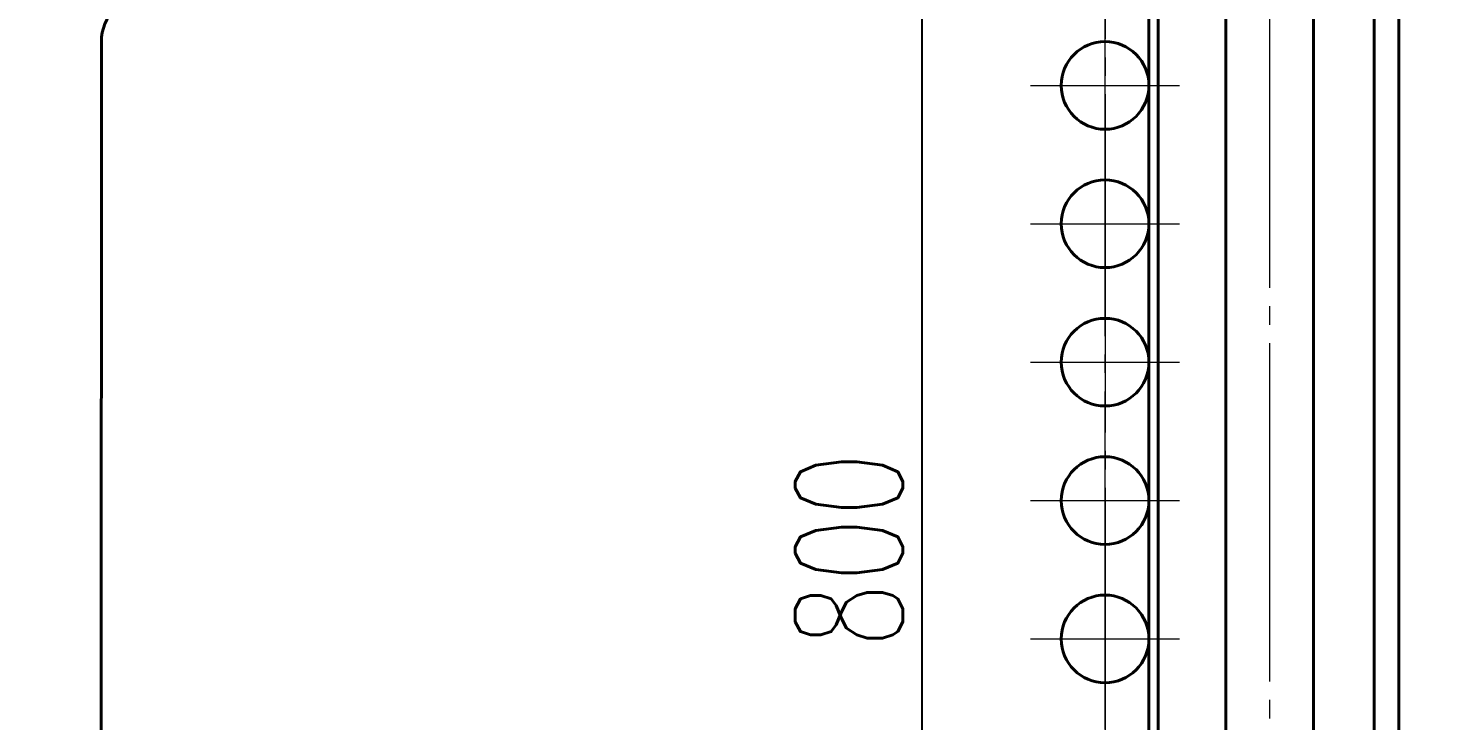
# Model space of a CAD drawing. Header units: millimetres. Extents: x 1794 to 2214, y -1115 to -518.
# Drawn here: x 1916.55 to 1962.43, y -738.13 to -715.6 of the extents above; entities that cross this region are included whole.
import ezdxf

# ---------------------------------------------------------------- set-up
doc = ezdxf.new("R2010")
doc.units = ezdxf.units.MM
doc.linetypes.add('JIS_08_11', pattern=[12.8, 11, -0.6, 0.6, -0.6])
for name, color, linetype, lineweight in [('中心线', 4, 'JIS_08_11', 20), ('外壳线', 1, 'Continuous', 40), ('尺寸线', 2, 'Continuous', 20)]:
    doc.layers.add(name, color=color, linetype=linetype, lineweight=lineweight)
doc.styles.get("Standard").update_dxf_attribs({"font": 'romans.shx', "width": 0.707, "height": 3.5, "bigfont": 'hzfs.shx'})
doc.dimstyles.new('ISO-25', dxfattribs={"dimtxt": 3.5, "dimasz": 2.5, "dimexe": 1.25, "dimexo": 0.625, "dimtad": 1, "dimtxsty": 'Standard', "dimcen": 2.5, "dimadec": 0, "dimazin": 0, "dimtfac": 1, "dimtmove": 0, "dimatfit": 0, "dimfxl": 1, "dimarcsym": 0})

# ---------------------------------------------------------------- blocks, each defined once
blk = doc.blocks.new('*D155')
at = {"layer": 'DEFPOINTS', "color": 0}
for p in [(1963.495, -630.547), (2003.545, -630.547), (1916.547, -774.343)]:
    blk.add_point(p, dxfattribs=at)
at = {"layer": '尺寸线', "color": 0, "lineweight": -2}
for p, q in [((1964.12, -630.547), (2004.795, -630.547)), ((2003.545, -771.843), (2003.545, -633.047)), ((1917.172, -774.343), (2004.795, -774.343))]:
    blk.add_line(p, q, dxfattribs=at)
at = {"layer": '尺寸线', "color": 0}
for points in [[(2003.128, -633.047), (2003.962, -633.047), (2003.545, -630.547)], [(2003.128, -771.843), (2003.962, -771.843), (2003.545, -774.343)]]:
    blk.add_solid(points, dxfattribs=at)
at = {"layer": '尺寸线', "color": 0, "insert": (2001.17, -697.02), "char_height": 3.5, "attachment_point": 5, "rotation": 90}
blk.add_mtext('2892', dxfattribs=at)
blk = doc.blocks.new('*D164')
at = {"layer": 'DEFPOINTS', "color": 0}
for p in [(1939.047, -712.468), (1945.603, -712.468), (1916.547, -752.678)]:
    blk.add_point(p, dxfattribs=at)
at = {"layer": '尺寸线', "color": 0, "lineweight": -2}
for p, q in [((1939.672, -712.468), (1946.853, -712.468)), ((1945.603, -750.178), (1945.603, -714.968)), ((1917.172, -752.678), (1946.853, -752.678))]:
    blk.add_line(p, q, dxfattribs=at)
at = {"layer": '尺寸线', "color": 0}
for points in [[(1945.186, -714.968), (1946.02, -714.968), (1945.603, -712.468)], [(1945.186, -750.178), (1946.02, -750.178), (1945.603, -752.678)]]:
    blk.add_solid(points, dxfattribs=at)
at = {"layer": '尺寸线', "color": 0, "insert": (1943.228, -732.573), "char_height": 3.5, "attachment_point": 5, "rotation": 90}
blk.add_mtext('800', dxfattribs=at)
blk = doc.blocks.new('*D162')
at = {"layer": 'DEFPOINTS', "color": 0}
for p in [(1916.547, -537.449), (1899.047, -783.936), (2011.519, -783.936)]:
    blk.add_point(p, dxfattribs=at)
at = {"layer": '尺寸线', "color": 0, "lineweight": -2}
for p, q in [((1917.172, -537.449), (2012.769, -537.449)), ((2011.519, -539.949), (2011.519, -781.436)), ((1899.672, -783.936), (2012.769, -783.936))]:
    blk.add_line(p, q, dxfattribs=at)
at = {"layer": '尺寸线', "color": 0}
for points in [[(2011.102, -539.949), (2011.935, -539.949), (2011.519, -537.449)], [(2011.102, -781.436), (2011.935, -781.436), (2011.519, -783.936)]]:
    blk.add_solid(points, dxfattribs=at)
at = {"layer": '尺寸线', "color": 0, "insert": (2009.144, -660.693), "char_height": 3.5, "attachment_point": 5, "rotation": 90}
blk.add_mtext('~4900', dxfattribs=at)

msp = doc.modelspace()

# ---------------------------------------------------------------- linework, layer by layer
at = {"layer": '中心线'}
for p, q in [((1956.897, -649.048), (1956.896, -745.839)), ((1951.547, -751.215), (1951.547, -655.725)), ((1951.547, -679.353), (1951.547, -750.64)), ((1949.122, -717.465), (1953.971, -717.465)), ((1949.122, -717.465), (1953.971, -717.465)), ((1949.122, -717.465), (1953.971, -717.465)), ((1949.122, -717.465), (1953.971, -717.465)), ((1949.122, -717.465), (1953.971, -717.465)), ((1949.122, -717.465), (1953.971, -717.465)), ((1949.122, -717.465), (1953.971, -717.465)), ((1949.122, -717.465), (1953.971, -717.465)), ((1949.122, -717.465), (1953.971, -717.465)), ((1949.122, -717.465), (1953.971, -717.465)), ((1949.122, -717.465), (1953.971, -717.465)), ((1949.122, -717.465), (1953.971, -717.465)), ((1949.122, -717.465), (1953.971, -717.465)), ((1949.122, -717.465), (1953.971, -717.465)), ((1949.122, -717.465), (1953.971, -717.465)), ((1949.122, -717.465), (1953.971, -717.465)), ((1949.122, -717.465), (1953.971, -717.465)), ((1949.122, -717.465), (1953.971, -717.465)), ((1949.122, -717.465), (1953.971, -717.465)), ((1949.122, -717.465), (1953.971, -717.465)), ((1949.122, -717.465), (1953.971, -717.465)), ((1949.122, -717.465), (1953.971, -717.465)), ((1949.122, -717.465), (1953.971, -717.465)), ((1949.122, -717.465), (1953.971, -717.465)), ((1949.122, -717.465), (1953.971, -717.465)), ((1949.122, -717.465), (1953.971, -717.465)), ((1949.122, -717.465), (1953.971, -717.465)), ((1949.122, -717.465), (1953.971, -717.465)), ((1949.122, -717.465), (1953.971, -717.465)), ((1949.122, -717.465), (1953.971, -717.465)), ((1949.122, -717.465), (1953.971, -717.465)), ((1949.122, -717.465), (1953.971, -717.465)), ((1949.122, -717.465), (1953.971, -717.465)), ((1949.122, -717.465), (1953.971, -717.465)), ((1949.122, -717.465), (1953.971, -717.465)), ((1949.122, -717.465), (1953.971, -717.465)), ((1949.122, -717.465), (1953.971, -717.465)), ((1949.122, -717.465), (1953.971, -717.465)), ((1949.122, -717.465), (1953.971, -717.465)), ((1949.122, -717.465), (1953.971, -717.465)), ((1949.122, -717.465), (1953.971, -717.465)), ((1949.122, -717.465), (1953.971, -717.465)), ((1949.122, -717.465), (1953.971, -717.465)), ((1949.122, -717.465), (1953.971, -717.465)), ((1949.122, -717.465), (1953.971, -717.465)), ((1949.122, -717.465), (1953.971, -717.465)), ((1949.122, -717.465), (1953.971, -717.465)), ((1949.122, -717.465), (1953.971, -717.465)), ((1949.122, -717.465), (1953.971, -717.465)), ((1949.122, -717.465), (1953.971, -717.465)), ((1949.122, -717.465), (1953.971, -717.465)), ((1949.122, -717.465), (1953.971, -717.465)), ((1949.122, -717.465), (1953.971, -717.465)), ((1949.122, -717.465), (1953.971, -717.465)), ((1949.122, -717.465), (1953.971, -717.465)), ((1949.122, -717.465), (1953.971, -717.465)), ((1949.122, -717.465), (1953.971, -717.465)), ((1949.122, -717.465), (1953.971, -717.465)), ((1949.122, -717.465), (1953.971, -717.465)), ((1949.122, -717.465), (1953.971, -717.465)), ((1949.122, -717.465), (1953.971, -717.465)), ((1949.122, -717.465), (1953.971, -717.465)), ((1949.122, -717.465), (1953.971, -717.465)), ((1949.122, -717.465), (1953.971, -717.465)), ((1949.122, -717.465), (1953.971, -717.465)), ((1949.122, -717.465), (1953.971, -717.465)), ((1949.122, -717.465), (1953.971, -717.465)), ((1949.122, -717.465), (1953.971, -717.465)), ((1949.122, -717.465), (1953.971, -717.465)), ((1949.122, -717.465), (1953.971, -717.465)), ((1949.122, -717.465), (1953.971, -717.465)), ((1949.122, -717.465), (1953.971, -717.465)), ((1949.122, -717.465), (1953.971, -717.465)), ((1949.122, -717.465), (1953.971, -717.465)), ((1949.122, -717.465), (1953.971, -717.465)), ((1949.122, -717.465), (1953.971, -717.465)), ((1949.122, -717.465), (1953.971, -717.465)), ((1949.122, -717.465), (1953.971, -717.465)), ((1949.122, -717.465), (1953.971, -717.465)), ((1949.122, -717.465), (1953.971, -717.465)), ((1949.122, -717.465), (1953.971, -717.465)), ((1949.122, -717.465), (1953.971, -717.465)), ((1949.122, -717.465), (1953.971, -717.465)), ((1949.122, -717.465), (1953.971, -717.465)), ((1949.122, -717.465), (1953.971, -717.465)), ((1949.122, -717.465), (1953.971, -717.465)), ((1949.122, -717.465), (1953.971, -717.465)), ((1949.122, -717.465), (1953.971, -717.465)), ((1949.122, -717.465), (1953.971, -717.465)), ((1949.122, -717.465), (1953.971, -717.465)), ((1949.122, -717.465), (1953.971, -717.465)), ((1949.122, -717.465), (1953.971, -717.465)), ((1949.122, -717.465), (1953.971, -717.465)), ((1949.122, -717.465), (1953.971, -717.465)), ((1949.122, -717.465), (1953.971, -717.465)), ((1949.122, -717.465), (1953.971, -717.465)), ((1949.122, -717.465), (1953.971, -717.465)), ((1949.122, -717.465), (1953.971, -717.465)), ((1949.122, -717.465), (1953.971, -717.465)), ((1949.122, -717.465), (1953.971, -717.465)), ((1949.122, -721.965), (1953.971, -721.965)), ((1949.122, -721.965), (1953.971, -721.965)), ((1949.122, -721.965), (1953.971, -721.965)), ((1949.122, -721.965), (1953.971, -721.965)), ((1949.122, -721.965), (1953.971, -721.965)), ((1949.122, -721.965), (1953.971, -721.965)), ((1949.122, -721.965), (1953.971, -721.965)), ((1949.122, -721.965), (1953.971, -721.965)), ((1949.122, -721.965), (1953.971, -721.965)), ((1949.122, -721.965), (1953.971, -721.965)), ((1949.122, -721.965), (1953.971, -721.965)), ((1949.122, -721.965), (1953.971, -721.965)), ((1949.122, -721.965), (1953.971, -721.965)), ((1949.122, -721.965), (1953.971, -721.965)), ((1949.122, -721.965), (1953.971, -721.965)), ((1949.122, -721.965), (1953.971, -721.965)), ((1949.122, -721.965), (1953.971, -721.965)), ((1949.122, -721.965), (1953.971, -721.965)), ((1949.122, -721.965), (1953.971, -721.965)), ((1949.122, -721.965), (1953.971, -721.965)), ((1949.122, -721.965), (1953.971, -721.965)), ((1949.122, -721.965), (1953.971, -721.965)), ((1949.122, -721.965), (1953.971, -721.965)), ((1949.122, -721.965), (1953.971, -721.965)), ((1949.122, -721.965), (1953.971, -721.965)), ((1949.122, -721.965), (1953.971, -721.965)), ((1949.122, -721.965), (1953.971, -721.965)), ((1949.122, -721.965), (1953.971, -721.965)), ((1949.122, -721.965), (1953.971, -721.965)), ((1949.122, -721.965), (1953.971, -721.965)), ((1949.122, -721.965), (1953.971, -721.965)), ((1949.122, -721.965), (1953.971, -721.965)), ((1949.122, -721.965), (1953.971, -721.965)), ((1949.122, -721.965), (1953.971, -721.965)), ((1949.122, -721.965), (1953.971, -721.965)), ((1949.122, -721.965), (1953.971, -721.965)), ((1949.122, -721.965), (1953.971, -721.965)), ((1949.122, -721.965), (1953.971, -721.965)), ((1949.122, -721.965), (1953.971, -721.965)), ((1949.122, -721.965), (1953.971, -721.965)), ((1949.122, -721.965), (1953.971, -721.965)), ((1949.122, -721.965), (1953.971, -721.965)), ((1949.122, -721.965), (1953.971, -721.965)), ((1949.122, -721.965), (1953.971, -721.965)), ((1949.122, -721.965), (1953.971, -721.965)), ((1949.122, -721.965), (1953.971, -721.965)), ((1949.122, -721.965), (1953.971, -721.965)), ((1949.122, -721.965), (1953.971, -721.965)), ((1949.122, -721.965), (1953.971, -721.965)), ((1949.122, -721.965), (1953.971, -721.965)), ((1949.122, -721.965), (1953.971, -721.965)), ((1949.122, -721.965), (1953.971, -721.965)), ((1949.122, -721.965), (1953.971, -721.965)), ((1949.122, -721.965), (1953.971, -721.965)), ((1949.122, -721.965), (1953.971, -721.965)), ((1949.122, -721.965), (1953.971, -721.965)), ((1949.122, -721.965), (1953.971, -721.965)), ((1949.122, -721.965), (1953.971, -721.965)), ((1949.122, -721.965), (1953.971, -721.965)), ((1949.122, -721.965), (1953.971, -721.965)), ((1949.122, -721.965), (1953.971, -721.965)), ((1949.122, -721.965), (1953.971, -721.965)), ((1949.122, -721.965), (1953.971, -721.965)), ((1949.122, -721.965), (1953.971, -721.965)), ((1949.122, -721.965), (1953.971, -721.965)), ((1949.122, -721.965), (1953.971, -721.965)), ((1949.122, -721.965), (1953.971, -721.965)), ((1949.122, -721.965), (1953.971, -721.965)), ((1949.122, -721.965), (1953.971, -721.965)), ((1949.122, -721.965), (1953.971, -721.965)), ((1949.122, -721.965), (1953.971, -721.965)), ((1949.122, -721.965), (1953.971, -721.965)), ((1949.122, -721.965), (1953.971, -721.965)), ((1949.122, -721.965), (1953.971, -721.965)), ((1949.122, -721.965), (1953.971, -721.965)), ((1949.122, -721.965), (1953.971, -721.965)), ((1949.122, -721.965), (1953.971, -721.965)), ((1949.122, -721.965), (1953.971, -721.965)), ((1949.122, -721.965), (1953.971, -721.965)), ((1949.122, -721.965), (1953.971, -721.965)), ((1949.122, -721.965), (1953.971, -721.965)), ((1949.122, -721.965), (1953.971, -721.965)), ((1949.122, -721.965), (1953.971, -721.965)), ((1949.122, -721.965), (1953.971, -721.965)), ((1949.122, -721.965), (1953.971, -721.965)), ((1949.122, -721.965), (1953.971, -721.965)), ((1949.122, -721.965), (1953.971, -721.965)), ((1949.122, -721.965), (1953.971, -721.965)), ((1949.122, -721.965), (1953.971, -721.965)), ((1949.122, -721.965), (1953.971, -721.965)), ((1949.122, -721.965), (1953.971, -721.965)), ((1949.122, -721.965), (1953.971, -721.965)), ((1949.122, -721.965), (1953.971, -721.965)), ((1949.122, -721.965), (1953.971, -721.965)), ((1949.122, -721.965), (1953.971, -721.965)), ((1949.122, -721.965), (1953.971, -721.965)), ((1949.122, -721.965), (1953.971, -721.965)), ((1949.122, -721.965), (1953.971, -721.965)), ((1949.122, -721.965), (1953.971, -721.965)), ((1949.122, -721.965), (1953.971, -721.965)), ((1949.122, -726.465), (1953.971, -726.465)), ((1949.122, -726.465), (1953.971, -726.465)), ((1949.122, -726.465), (1953.971, -726.465)), ((1949.122, -726.465), (1953.971, -726.465)), ((1949.122, -726.465), (1953.971, -726.465)), ((1949.122, -726.465), (1953.971, -726.465)), ((1949.122, -726.465), (1953.971, -726.465)), ((1949.122, -726.465), (1953.971, -726.465)), ((1949.122, -726.465), (1953.971, -726.465)), ((1949.122, -726.465), (1953.971, -726.465)), ((1949.122, -726.465), (1953.971, -726.465)), ((1949.122, -726.465), (1953.971, -726.465)), ((1949.122, -726.465), (1953.971, -726.465)), ((1949.122, -726.465), (1953.971, -726.465)), ((1949.122, -726.465), (1953.971, -726.465)), ((1949.122, -726.465), (1953.971, -726.465)), ((1949.122, -726.465), (1953.971, -726.465)), ((1949.122, -726.465), (1953.971, -726.465)), ((1949.122, -726.465), (1953.971, -726.465)), ((1949.122, -726.465), (1953.971, -726.465)), ((1949.122, -726.465), (1953.971, -726.465)), ((1949.122, -726.465), (1953.971, -726.465)), ((1949.122, -726.465), (1953.971, -726.465)), ((1949.122, -726.465), (1953.971, -726.465)), ((1949.122, -726.465), (1953.971, -726.465)), ((1949.122, -726.465), (1953.971, -726.465)), ((1949.122, -726.465), (1953.971, -726.465)), ((1949.122, -726.465), (1953.971, -726.465)), ((1949.122, -726.465), (1953.971, -726.465)), ((1949.122, -726.465), (1953.971, -726.465)), ((1949.122, -726.465), (1953.971, -726.465)), ((1949.122, -726.465), (1953.971, -726.465)), ((1949.122, -726.465), (1953.971, -726.465)), ((1949.122, -726.465), (1953.971, -726.465)), ((1949.122, -726.465), (1953.971, -726.465)), ((1949.122, -726.465), (1953.971, -726.465)), ((1949.122, -726.465), (1953.971, -726.465)), ((1949.122, -726.465), (1953.971, -726.465)), ((1949.122, -726.465), (1953.971, -726.465)), ((1949.122, -726.465), (1953.971, -726.465)), ((1949.122, -726.465), (1953.971, -726.465)), ((1949.122, -726.465), (1953.971, -726.465)), ((1949.122, -726.465), (1953.971, -726.465)), ((1949.122, -726.465), (1953.971, -726.465)), ((1949.122, -726.465), (1953.971, -726.465)), ((1949.122, -726.465), (1953.971, -726.465)), ((1949.122, -726.465), (1953.971, -726.465)), ((1949.122, -726.465), (1953.971, -726.465)), ((1949.122, -726.465), (1953.971, -726.465)), ((1949.122, -726.465), (1953.971, -726.465)), ((1949.122, -726.465), (1953.971, -726.465)), ((1949.122, -726.465), (1953.971, -726.465)), ((1949.122, -726.465), (1953.971, -726.465)), ((1949.122, -726.465), (1953.971, -726.465)), ((1949.122, -726.465), (1953.971, -726.465)), ((1949.122, -726.465), (1953.971, -726.465)), ((1949.122, -726.465), (1953.971, -726.465)), ((1949.122, -726.465), (1953.971, -726.465)), ((1949.122, -726.465), (1953.971, -726.465)), ((1949.122, -726.465), (1953.971, -726.465)), ((1949.122, -726.465), (1953.971, -726.465)), ((1949.122, -726.465), (1953.971, -726.465)), ((1949.122, -726.465), (1953.971, -726.465)), ((1949.122, -726.465), (1953.971, -726.465)), ((1949.122, -726.465), (1953.971, -726.465)), ((1949.122, -726.465), (1953.971, -726.465)), ((1949.122, -726.465), (1953.971, -726.465)), ((1949.122, -726.465), (1953.971, -726.465)), ((1949.122, -726.465), (1953.971, -726.465)), ((1949.122, -726.465), (1953.971, -726.465)), ((1949.122, -726.465), (1953.971, -726.465)), ((1949.122, -726.465), (1953.971, -726.465)), ((1949.122, -726.465), (1953.971, -726.465)), ((1949.122, -726.465), (1953.971, -726.465)), ((1949.122, -726.465), (1953.971, -726.465)), ((1949.122, -726.465), (1953.971, -726.465)), ((1949.122, -726.465), (1953.971, -726.465)), ((1949.122, -726.465), (1953.971, -726.465)), ((1949.122, -726.465), (1953.971, -726.465)), ((1949.122, -726.465), (1953.971, -726.465)), ((1949.122, -726.465), (1953.971, -726.465)), ((1949.122, -726.465), (1953.971, -726.465)), ((1949.122, -726.465), (1953.971, -726.465)), ((1949.122, -726.465), (1953.971, -726.465)), ((1949.122, -726.465), (1953.971, -726.465)), ((1949.122, -726.465), (1953.971, -726.465)), ((1949.122, -726.465), (1953.971, -726.465)), ((1949.122, -726.465), (1953.971, -726.465)), ((1949.122, -726.465), (1953.971, -726.465)), ((1949.122, -726.465), (1953.971, -726.465)), ((1949.122, -726.465), (1953.971, -726.465)), ((1949.122, -726.465), (1953.971, -726.465)), ((1949.122, -726.465), (1953.971, -726.465)), ((1949.122, -726.465), (1953.971, -726.465)), ((1949.122, -726.465), (1953.971, -726.465)), ((1949.122, -726.465), (1953.971, -726.465)), ((1949.122, -726.465), (1953.971, -726.465)), ((1949.122, -726.465), (1953.971, -726.465)), ((1949.122, -726.465), (1953.971, -726.465)), ((1949.122, -726.465), (1953.971, -726.465)), ((1949.122, -730.965), (1953.971, -730.965)), ((1949.122, -730.965), (1953.971, -730.965)), ((1949.122, -730.965), (1953.971, -730.965)), ((1949.122, -730.965), (1953.971, -730.965)), ((1949.122, -730.965), (1953.971, -730.965)), ((1949.122, -730.965), (1953.971, -730.965)), ((1949.122, -730.965), (1953.971, -730.965)), ((1949.122, -730.965), (1953.971, -730.965)), ((1949.122, -730.965), (1953.971, -730.965)), ((1949.122, -730.965), (1953.971, -730.965)), ((1949.122, -730.965), (1953.971, -730.965)), ((1949.122, -730.965), (1953.971, -730.965)), ((1949.122, -730.965), (1953.971, -730.965)), ((1949.122, -730.965), (1953.971, -730.965)), ((1949.122, -730.965), (1953.971, -730.965)), ((1949.122, -730.965), (1953.971, -730.965)), ((1949.122, -730.965), (1953.971, -730.965)), ((1949.122, -730.965), (1953.971, -730.965)), ((1949.122, -730.965), (1953.971, -730.965)), ((1949.122, -730.965), (1953.971, -730.965)), ((1949.122, -730.965), (1953.971, -730.965)), ((1949.122, -730.965), (1953.971, -730.965)), ((1949.122, -730.965), (1953.971, -730.965)), ((1949.122, -730.965), (1953.971, -730.965)), ((1949.122, -730.965), (1953.971, -730.965)), ((1949.122, -730.965), (1953.971, -730.965)), ((1949.122, -730.965), (1953.971, -730.965)), ((1949.122, -730.965), (1953.971, -730.965)), ((1949.122, -730.965), (1953.971, -730.965)), ((1949.122, -730.965), (1953.971, -730.965)), ((1949.122, -730.965), (1953.971, -730.965)), ((1949.122, -730.965), (1953.971, -730.965)), ((1949.122, -730.965), (1953.971, -730.965)), ((1949.122, -730.965), (1953.971, -730.965)), ((1949.122, -730.965), (1953.971, -730.965)), ((1949.122, -730.965), (1953.971, -730.965)), ((1949.122, -730.965), (1953.971, -730.965)), ((1949.122, -730.965), (1953.971, -730.965)), ((1949.122, -730.965), (1953.971, -730.965)), ((1949.122, -730.965), (1953.971, -730.965)), ((1949.122, -730.965), (1953.971, -730.965)), ((1949.122, -730.965), (1953.971, -730.965)), ((1949.122, -730.965), (1953.971, -730.965)), ((1949.122, -730.965), (1953.971, -730.965)), ((1949.122, -730.965), (1953.971, -730.965)), ((1949.122, -730.965), (1953.971, -730.965)), ((1949.122, -730.965), (1953.971, -730.965)), ((1949.122, -730.965), (1953.971, -730.965)), ((1949.122, -730.965), (1953.971, -730.965)), ((1949.122, -730.965), (1953.971, -730.965)), ((1949.122, -730.965), (1953.971, -730.965)), ((1949.122, -730.965), (1953.971, -730.965)), ((1949.122, -730.965), (1953.971, -730.965)), ((1949.122, -730.965), (1953.971, -730.965)), ((1949.122, -730.965), (1953.971, -730.965)), ((1949.122, -730.965), (1953.971, -730.965)), ((1949.122, -730.965), (1953.971, -730.965)), ((1949.122, -730.965), (1953.971, -730.965)), ((1949.122, -730.965), (1953.971, -730.965)), ((1949.122, -730.965), (1953.971, -730.965)), ((1949.122, -730.965), (1953.971, -730.965)), ((1949.122, -730.965), (1953.971, -730.965)), ((1949.122, -730.965), (1953.971, -730.965)), ((1949.122, -730.965), (1953.971, -730.965)), ((1949.122, -730.965), (1953.971, -730.965)), ((1949.122, -730.965), (1953.971, -730.965)), ((1949.122, -730.965), (1953.971, -730.965)), ((1949.122, -730.965), (1953.971, -730.965)), ((1949.122, -730.965), (1953.971, -730.965)), ((1949.122, -730.965), (1953.971, -730.965)), ((1949.122, -730.965), (1953.971, -730.965)), ((1949.122, -730.965), (1953.971, -730.965)), ((1949.122, -730.965), (1953.971, -730.965)), ((1949.122, -730.965), (1953.971, -730.965)), ((1949.122, -730.965), (1953.971, -730.965)), ((1949.122, -730.965), (1953.971, -730.965)), ((1949.122, -730.965), (1953.971, -730.965)), ((1949.122, -730.965), (1953.971, -730.965)), ((1949.122, -730.965), (1953.971, -730.965)), ((1949.122, -730.965), (1953.971, -730.965)), ((1949.122, -730.965), (1953.971, -730.965)), ((1949.122, -730.965), (1953.971, -730.965)), ((1949.122, -730.965), (1953.971, -730.965)), ((1949.122, -730.965), (1953.971, -730.965)), ((1949.122, -730.965), (1953.971, -730.965)), ((1949.122, -730.965), (1953.971, -730.965)), ((1949.122, -730.965), (1953.971, -730.965)), ((1949.122, -730.965), (1953.971, -730.965)), ((1949.122, -730.965), (1953.971, -730.965)), ((1949.122, -730.965), (1953.971, -730.965)), ((1949.122, -730.965), (1953.971, -730.965)), ((1949.122, -730.965), (1953.971, -730.965)), ((1949.122, -730.965), (1953.971, -730.965)), ((1949.122, -730.965), (1953.971, -730.965)), ((1949.122, -730.965), (1953.971, -730.965)), ((1949.122, -730.965), (1953.971, -730.965)), ((1949.122, -730.965), (1953.971, -730.965)), ((1949.122, -730.965), (1953.971, -730.965)), ((1949.122, -730.965), (1953.971, -730.965)), ((1949.122, -730.965), (1953.971, -730.965)), ((1949.122, -735.465), (1953.971, -735.465)), ((1949.122, -735.465), (1953.971, -735.465)), ((1949.122, -735.465), (1953.971, -735.465)), ((1949.122, -735.465), (1953.971, -735.465)), ((1949.122, -735.465), (1953.971, -735.465)), ((1949.122, -735.465), (1953.971, -735.465)), ((1949.122, -735.465), (1953.971, -735.465)), ((1949.122, -735.465), (1953.971, -735.465)), ((1949.122, -735.465), (1953.971, -735.465)), ((1949.122, -735.465), (1953.971, -735.465)), ((1949.122, -735.465), (1953.971, -735.465)), ((1949.122, -735.465), (1953.971, -735.465)), ((1949.122, -735.465), (1953.971, -735.465)), ((1949.122, -735.465), (1953.971, -735.465)), ((1949.122, -735.465), (1953.971, -735.465)), ((1949.122, -735.465), (1953.971, -735.465)), ((1949.122, -735.465), (1953.971, -735.465)), ((1949.122, -735.465), (1953.971, -735.465)), ((1949.122, -735.465), (1953.971, -735.465)), ((1949.122, -735.465), (1953.971, -735.465)), ((1949.122, -735.465), (1953.971, -735.465)), ((1949.122, -735.465), (1953.971, -735.465)), ((1949.122, -735.465), (1953.971, -735.465)), ((1949.122, -735.465), (1953.971, -735.465)), ((1949.122, -735.465), (1953.971, -735.465)), ((1949.122, -735.465), (1953.971, -735.465)), ((1949.122, -735.465), (1953.971, -735.465)), ((1949.122, -735.465), (1953.971, -735.465)), ((1949.122, -735.465), (1953.971, -735.465)), ((1949.122, -735.465), (1953.971, -735.465)), ((1949.122, -735.465), (1953.971, -735.465)), ((1949.122, -735.465), (1953.971, -735.465)), ((1949.122, -735.465), (1953.971, -735.465)), ((1949.122, -735.465), (1953.971, -735.465)), ((1949.122, -735.465), (1953.971, -735.465)), ((1949.122, -735.465), (1953.971, -735.465)), ((1949.122, -735.465), (1953.971, -735.465)), ((1949.122, -735.465), (1953.971, -735.465)), ((1949.122, -735.465), (1953.971, -735.465)), ((1949.122, -735.465), (1953.971, -735.465)), ((1949.122, -735.465), (1953.971, -735.465)), ((1949.122, -735.465), (1953.971, -735.465)), ((1949.122, -735.465), (1953.971, -735.465)), ((1949.122, -735.465), (1953.971, -735.465)), ((1949.122, -735.465), (1953.971, -735.465)), ((1949.122, -735.465), (1953.971, -735.465)), ((1949.122, -735.465), (1953.971, -735.465)), ((1949.122, -735.465), (1953.971, -735.465)), ((1949.122, -735.465), (1953.971, -735.465)), ((1949.122, -735.465), (1953.971, -735.465)), ((1949.122, -735.465), (1953.971, -735.465)), ((1949.122, -735.465), (1953.971, -735.465)), ((1949.122, -735.465), (1953.971, -735.465)), ((1949.122, -735.465), (1953.971, -735.465)), ((1949.122, -735.465), (1953.971, -735.465)), ((1949.122, -735.465), (1953.971, -735.465)), ((1949.122, -735.465), (1953.971, -735.465)), ((1949.122, -735.465), (1953.971, -735.465)), ((1949.122, -735.465), (1953.971, -735.465)), ((1949.122, -735.465), (1953.971, -735.465)), ((1949.122, -735.465), (1953.971, -735.465)), ((1949.122, -735.465), (1953.971, -735.465)), ((1949.122, -735.465), (1953.971, -735.465)), ((1949.122, -735.465), (1953.971, -735.465)), ((1949.122, -735.465), (1953.971, -735.465)), ((1949.122, -735.465), (1953.971, -735.465)), ((1949.122, -735.465), (1953.971, -735.465)), ((1949.122, -735.465), (1953.971, -735.465)), ((1949.122, -735.465), (1953.971, -735.465)), ((1949.122, -735.465), (1953.971, -735.465)), ((1949.122, -735.465), (1953.971, -735.465)), ((1949.122, -735.465), (1953.971, -735.465)), ((1949.122, -735.465), (1953.971, -735.465)), ((1949.122, -735.465), (1953.971, -735.465)), ((1949.122, -735.465), (1953.971, -735.465)), ((1949.122, -735.465), (1953.971, -735.465)), ((1949.122, -735.465), (1953.971, -735.465)), ((1949.122, -735.465), (1953.971, -735.465)), ((1949.122, -735.465), (1953.971, -735.465)), ((1949.122, -735.465), (1953.971, -735.465)), ((1949.122, -735.465), (1953.971, -735.465)), ((1949.122, -735.465), (1953.971, -735.465)), ((1949.122, -735.465), (1953.971, -735.465)), ((1949.122, -735.465), (1953.971, -735.465)), ((1949.122, -735.465), (1953.971, -735.465)), ((1949.122, -735.465), (1953.971, -735.465)), ((1949.122, -735.465), (1953.971, -735.465)), ((1949.122, -735.465), (1953.971, -735.465)), ((1949.122, -735.465), (1953.971, -735.465)), ((1949.122, -735.465), (1953.971, -735.465)), ((1949.122, -735.465), (1953.971, -735.465)), ((1949.122, -735.465), (1953.971, -735.465)), ((1949.122, -735.465), (1953.971, -735.465)), ((1949.122, -735.465), (1953.971, -735.465)), ((1949.122, -735.465), (1953.971, -735.465)), ((1949.122, -735.465), (1953.971, -735.465)), ((1949.122, -735.465), (1953.971, -735.465)), ((1949.122, -735.465), (1953.971, -735.465)), ((1949.122, -735.465), (1953.971, -735.465)), ((1949.122, -735.465), (1953.971, -735.465))]:
    msp.add_line(p, q, dxfattribs=at)
at = {"layer": '外壳线'}
for p, q in [((1960.295, -633.997), (1960.295, -752.468)), ((1961.095, -633.997), (1961.095, -752.468)), ((1952.972, -653.101), (1952.972, -747.539)), ((1953.271, -653.101), (1953.271, -747.539)), ((1955.471, -711.391), (1955.471, -745.85)), ((1958.321, -711.955), (1958.321, -737.715)), ((1918.923, -716.044), (1918.922, -747.744)), ((1958.321, -737.715), (1958.321, -745.864))]:
    msp.add_line(p, q, dxfattribs=at)
for centre in [(1951.547, -717.465), (1951.547, -717.465), (1951.547, -717.465), (1951.547, -717.465), (1951.547, -717.465), (1951.547, -717.465), (1951.547, -717.465), (1951.547, -717.465), (1951.547, -717.465), (1951.547, -717.465), (1951.547, -717.465), (1951.547, -717.465), (1951.547, -717.465), (1951.547, -717.465), (1951.547, -717.465), (1951.547, -717.465), (1951.547, -717.465), (1951.547, -717.465), (1951.547, -717.465), (1951.547, -717.465), (1951.547, -717.465), (1951.547, -717.465), (1951.547, -717.465), (1951.547, -717.465), (1951.547, -717.465), (1951.547, -717.465), (1951.547, -717.465), (1951.547, -717.465), (1951.547, -717.465), (1951.547, -717.465), (1951.547, -717.465), (1951.547, -717.465), (1951.547, -717.465), (1951.547, -717.465), (1951.547, -717.465), (1951.547, -717.465), (1951.547, -717.465), (1951.547, -717.465), (1951.547, -717.465), (1951.547, -717.465), (1951.547, -717.465), (1951.547, -717.465), (1951.547, -717.465), (1951.547, -717.465), (1951.547, -717.465), (1951.547, -717.465), (1951.547, -717.465), (1951.547, -717.465), (1951.547, -717.465), (1951.547, -717.465), (1951.547, -717.465), (1951.547, -717.465), (1951.547, -717.465), (1951.547, -717.465), (1951.547, -717.465), (1951.547, -717.465), (1951.547, -717.465), (1951.547, -717.465), (1951.547, -717.465), (1951.547, -717.465), (1951.547, -717.465), (1951.547, -717.465), (1951.547, -717.465), (1951.547, -717.465), (1951.547, -717.465), (1951.547, -717.465), (1951.547, -717.465), (1951.547, -717.465), (1951.547, -717.465), (1951.547, -717.465), (1951.547, -717.465), (1951.547, -717.465), (1951.547, -717.465), (1951.547, -717.465), (1951.547, -717.465), (1951.547, -717.465), (1951.547, -717.465), (1951.547, -717.465), (1951.547, -717.465), (1951.547, -717.465), (1951.547, -717.465), (1951.547, -717.465), (1951.547, -717.465), (1951.547, -717.465), (1951.547, -717.465), (1951.547, -717.465), (1951.547, -717.465), (1951.547, -717.465), (1951.547, -717.465), (1951.547, -717.465), (1951.547, -717.465), (1951.547, -717.465), (1951.547, -717.465), (1951.547, -717.465), (1951.547, -717.465), (1951.547, -717.465), (1951.547, -717.465), (1951.547, -717.465), (1951.547, -717.465), (1951.547, -717.465), (1951.547, -721.965), (1951.547, -721.965), (1951.547, -721.965), (1951.547, -721.965), (1951.547, -721.965), (1951.547, -721.965), (1951.547, -721.965), (1951.547, -721.965), (1951.547, -721.965), (1951.547, -721.965), (1951.547, -721.965), (1951.547, -721.965), (1951.547, -721.965), (1951.547, -721.965), (1951.547, -721.965), (1951.547, -721.965), (1951.547, -721.965), (1951.547, -721.965), (1951.547, -721.965), (1951.547, -721.965), (1951.547, -721.965), (1951.547, -721.965), (1951.547, -721.965), (1951.547, -721.965), (1951.547, -721.965), (1951.547, -721.965), (1951.547, -721.965), (1951.547, -721.965), (1951.547, -721.965), (1951.547, -721.965), (1951.547, -721.965), (1951.547, -721.965), (1951.547, -721.965), (1951.547, -721.965), (1951.547, -721.965), (1951.547, -721.965), (1951.547, -721.965), (1951.547, -721.965), (1951.547, -721.965), (1951.547, -721.965), (1951.547, -721.965), (1951.547, -721.965), (1951.547, -721.965), (1951.547, -721.965), (1951.547, -721.965), (1951.547, -721.965), (1951.547, -721.965), (1951.547, -721.965), (1951.547, -721.965), (1951.547, -721.965), (1951.547, -721.965), (1951.547, -721.965), (1951.547, -721.965), (1951.547, -721.965), (1951.547, -721.965), (1951.547, -721.965), (1951.547, -721.965), (1951.547, -721.965), (1951.547, -721.965), (1951.547, -721.965), (1951.547, -721.965), (1951.547, -721.965), (1951.547, -721.965), (1951.547, -721.965), (1951.547, -721.965), (1951.547, -721.965), (1951.547, -721.965), (1951.547, -721.965), (1951.547, -721.965), (1951.547, -721.965), (1951.547, -721.965), (1951.547, -721.965), (1951.547, -721.965), (1951.547, -721.965), (1951.547, -721.965), (1951.547, -721.965), (1951.547, -721.965), (1951.547, -721.965), (1951.547, -721.965), (1951.547, -721.965), (1951.547, -721.965), (1951.547, -721.965), (1951.547, -721.965), (1951.547, -721.965), (1951.547, -721.965), (1951.547, -721.965), (1951.547, -721.965), (1951.547, -721.965), (1951.547, -721.965), (1951.547, -721.965), (1951.547, -721.965), (1951.547, -721.965), (1951.547, -721.965), (1951.547, -721.965), (1951.547, -721.965), (1951.547, -721.965), (1951.547, -721.965), (1951.547, -721.965), (1951.547, -721.965), (1951.547, -721.965), (1951.547, -726.465), (1951.547, -726.465), (1951.547, -726.465), (1951.547, -726.465), (1951.547, -726.465), (1951.547, -726.465), (1951.547, -726.465), (1951.547, -726.465), (1951.547, -726.465), (1951.547, -726.465), (1951.547, -726.465), (1951.547, -726.465), (1951.547, -726.465), (1951.547, -726.465), (1951.547, -726.465), (1951.547, -726.465), (1951.547, -726.465), (1951.547, -726.465), (1951.547, -726.465), (1951.547, -726.465), (1951.547, -726.465), (1951.547, -726.465), (1951.547, -726.465), (1951.547, -726.465), (1951.547, -726.465), (1951.547, -726.465), (1951.547, -726.465), (1951.547, -726.465), (1951.547, -726.465), (1951.547, -726.465), (1951.547, -726.465), (1951.547, -726.465), (1951.547, -726.465), (1951.547, -726.465), (1951.547, -726.465), (1951.547, -726.465), (1951.547, -726.465), (1951.547, -726.465), (1951.547, -726.465), (1951.547, -726.465), (1951.547, -726.465), (1951.547, -726.465), (1951.547, -726.465), (1951.547, -726.465), (1951.547, -726.465), (1951.547, -726.465), (1951.547, -726.465), (1951.547, -726.465), (1951.547, -726.465), (1951.547, -726.465), (1951.547, -726.465), (1951.547, -726.465), (1951.547, -726.465), (1951.547, -726.465), (1951.547, -726.465), (1951.547, -726.465), (1951.547, -726.465), (1951.547, -726.465), (1951.547, -726.465), (1951.547, -726.465), (1951.547, -726.465), (1951.547, -726.465), (1951.547, -726.465), (1951.547, -726.465), (1951.547, -726.465), (1951.547, -726.465), (1951.547, -726.465), (1951.547, -726.465), (1951.547, -726.465), (1951.547, -726.465), (1951.547, -726.465), (1951.547, -726.465), (1951.547, -726.465), (1951.547, -726.465), (1951.547, -726.465), (1951.547, -726.465), (1951.547, -726.465), (1951.547, -726.465), (1951.547, -726.465), (1951.547, -726.465), (1951.547, -726.465), (1951.547, -726.465), (1951.547, -726.465), (1951.547, -726.465), (1951.547, -726.465), (1951.547, -726.465), (1951.547, -726.465), (1951.547, -726.465), (1951.547, -726.465), (1951.547, -726.465), (1951.547, -726.465), (1951.547, -726.465), (1951.547, -726.465), (1951.547, -726.465), (1951.547, -726.465), (1951.547, -726.465), (1951.547, -726.465), (1951.547, -726.465), (1951.547, -726.465), (1951.547, -726.465), (1951.547, -730.965), (1951.547, -730.965), (1951.547, -730.965), (1951.547, -730.965), (1951.547, -730.965), (1951.547, -730.965), (1951.547, -730.965), (1951.547, -730.965), (1951.547, -730.965), (1951.547, -730.965), (1951.547, -730.965), (1951.547, -730.965), (1951.547, -730.965), (1951.547, -730.965), (1951.547, -730.965), (1951.547, -730.965), (1951.547, -730.965), (1951.547, -730.965), (1951.547, -730.965), (1951.547, -730.965), (1951.547, -730.965), (1951.547, -730.965), (1951.547, -730.965), (1951.547, -730.965), (1951.547, -730.965), (1951.547, -730.965), (1951.547, -730.965), (1951.547, -730.965), (1951.547, -730.965), (1951.547, -730.965), (1951.547, -730.965), (1951.547, -730.965), (1951.547, -730.965), (1951.547, -730.965), (1951.547, -730.965), (1951.547, -730.965), (1951.547, -730.965), (1951.547, -730.965), (1951.547, -730.965), (1951.547, -730.965), (1951.547, -730.965), (1951.547, -730.965), (1951.547, -730.965), (1951.547, -730.965), (1951.547, -730.965), (1951.547, -730.965), (1951.547, -730.965), (1951.547, -730.965), (1951.547, -730.965), (1951.547, -730.965), (1951.547, -730.965), (1951.547, -730.965), (1951.547, -730.965), (1951.547, -730.965), (1951.547, -730.965), (1951.547, -730.965), (1951.547, -730.965), (1951.547, -730.965), (1951.547, -730.965), (1951.547, -730.965), (1951.547, -730.965), (1951.547, -730.965), (1951.547, -730.965), (1951.547, -730.965), (1951.547, -730.965), (1951.547, -730.965), (1951.547, -730.965), (1951.547, -730.965), (1951.547, -730.965), (1951.547, -730.965), (1951.547, -730.965), (1951.547, -730.965), (1951.547, -730.965), (1951.547, -730.965), (1951.547, -730.965), (1951.547, -730.965), (1951.547, -730.965), (1951.547, -730.965), (1951.547, -730.965), (1951.547, -730.965), (1951.547, -730.965), (1951.547, -730.965), (1951.547, -730.965), (1951.547, -730.965), (1951.547, -730.965), (1951.547, -730.965), (1951.547, -730.965), (1951.547, -730.965), (1951.547, -730.965), (1951.547, -730.965), (1951.547, -730.965), (1951.547, -730.965), (1951.547, -730.965), (1951.547, -730.965), (1951.547, -730.965), (1951.547, -730.965), (1951.547, -730.965), (1951.547, -730.965), (1951.547, -730.965), (1951.547, -730.965), (1951.547, -735.465), (1951.547, -735.465), (1951.547, -735.465), (1951.547, -735.465), (1951.547, -735.465), (1951.547, -735.465), (1951.547, -735.465), (1951.547, -735.465), (1951.547, -735.465), (1951.547, -735.465), (1951.547, -735.465), (1951.547, -735.465), (1951.547, -735.465), (1951.547, -735.465), (1951.547, -735.465), (1951.547, -735.465), (1951.547, -735.465), (1951.547, -735.465), (1951.547, -735.465), (1951.547, -735.465), (1951.547, -735.465), (1951.547, -735.465), (1951.547, -735.465), (1951.547, -735.465), (1951.547, -735.465), (1951.547, -735.465), (1951.547, -735.465), (1951.547, -735.465), (1951.547, -735.465), (1951.547, -735.465), (1951.547, -735.465), (1951.547, -735.465), (1951.547, -735.465), (1951.547, -735.465), (1951.547, -735.465), (1951.547, -735.465), (1951.547, -735.465), (1951.547, -735.465), (1951.547, -735.465), (1951.547, -735.465), (1951.547, -735.465), (1951.547, -735.465), (1951.547, -735.465), (1951.547, -735.465), (1951.547, -735.465), (1951.547, -735.465), (1951.547, -735.465), (1951.547, -735.465), (1951.547, -735.465), (1951.547, -735.465), (1951.547, -735.465), (1951.547, -735.465), (1951.547, -735.465), (1951.547, -735.465), (1951.547, -735.465), (1951.547, -735.465), (1951.547, -735.465), (1951.547, -735.465), (1951.547, -735.465), (1951.547, -735.465), (1951.547, -735.465), (1951.547, -735.465), (1951.547, -735.465), (1951.547, -735.465), (1951.547, -735.465), (1951.547, -735.465), (1951.547, -735.465), (1951.547, -735.465), (1951.547, -735.465), (1951.547, -735.465), (1951.547, -735.465), (1951.547, -735.465), (1951.547, -735.465), (1951.547, -735.465), (1951.547, -735.465), (1951.547, -735.465), (1951.547, -735.465), (1951.547, -735.465), (1951.547, -735.465), (1951.547, -735.465), (1951.547, -735.465), (1951.547, -735.465), (1951.547, -735.465), (1951.547, -735.465), (1951.547, -735.465), (1951.547, -735.465), (1951.547, -735.465), (1951.547, -735.465), (1951.547, -735.465), (1951.547, -735.465), (1951.547, -735.465), (1951.547, -735.465), (1951.547, -735.465), (1951.547, -735.465), (1951.547, -735.465), (1951.547, -735.465), (1951.547, -735.465), (1951.547, -735.465), (1951.547, -735.465), (1951.547, -735.465)]:
    msp.add_circle(centre, 1.425, dxfattribs=at)
msp.add_arc((1920.423, -716.044), 1.5, 90, 179.9992, dxfattribs=at)

# ---------------------------------------------------------------- dimensions: what is measured, and where the dimension line sits
at = {"layer": '尺寸线'}
for base, p1, p2, text, picture, middle in [((2011.519, -783.936), (1916.547, -537.449), (1899.047, -783.936), '~4900', '*D162', (2011.519, -660.693)), ((2003.545, -630.547), (1916.547, -774.343), (1963.495, -630.547), '2892', '*D155', (2003.545, -697.02))]:
    dim = msp.add_linear_dim(base=base, p1=p1, p2=p2, angle=90, text=text, dimstyle='ISO-25', dxfattribs=at)
    dim.commit()
    dim.dimension.update_dxf_attribs({"geometry": picture, "text_midpoint": middle, "dimtype": 160})
dim = msp.add_linear_dim(base=(1945.603, -712.468), p1=(1916.547, -752.678), p2=(1939.047, -712.468), angle=90, text='800', dimstyle='ISO-25', dxfattribs=at)
dim.commit()
dim.dimension.update_dxf_attribs({"geometry": '*D164', "text_midpoint": (1943.228, -732.573)})

doc.saveas('drawing.dxf')
